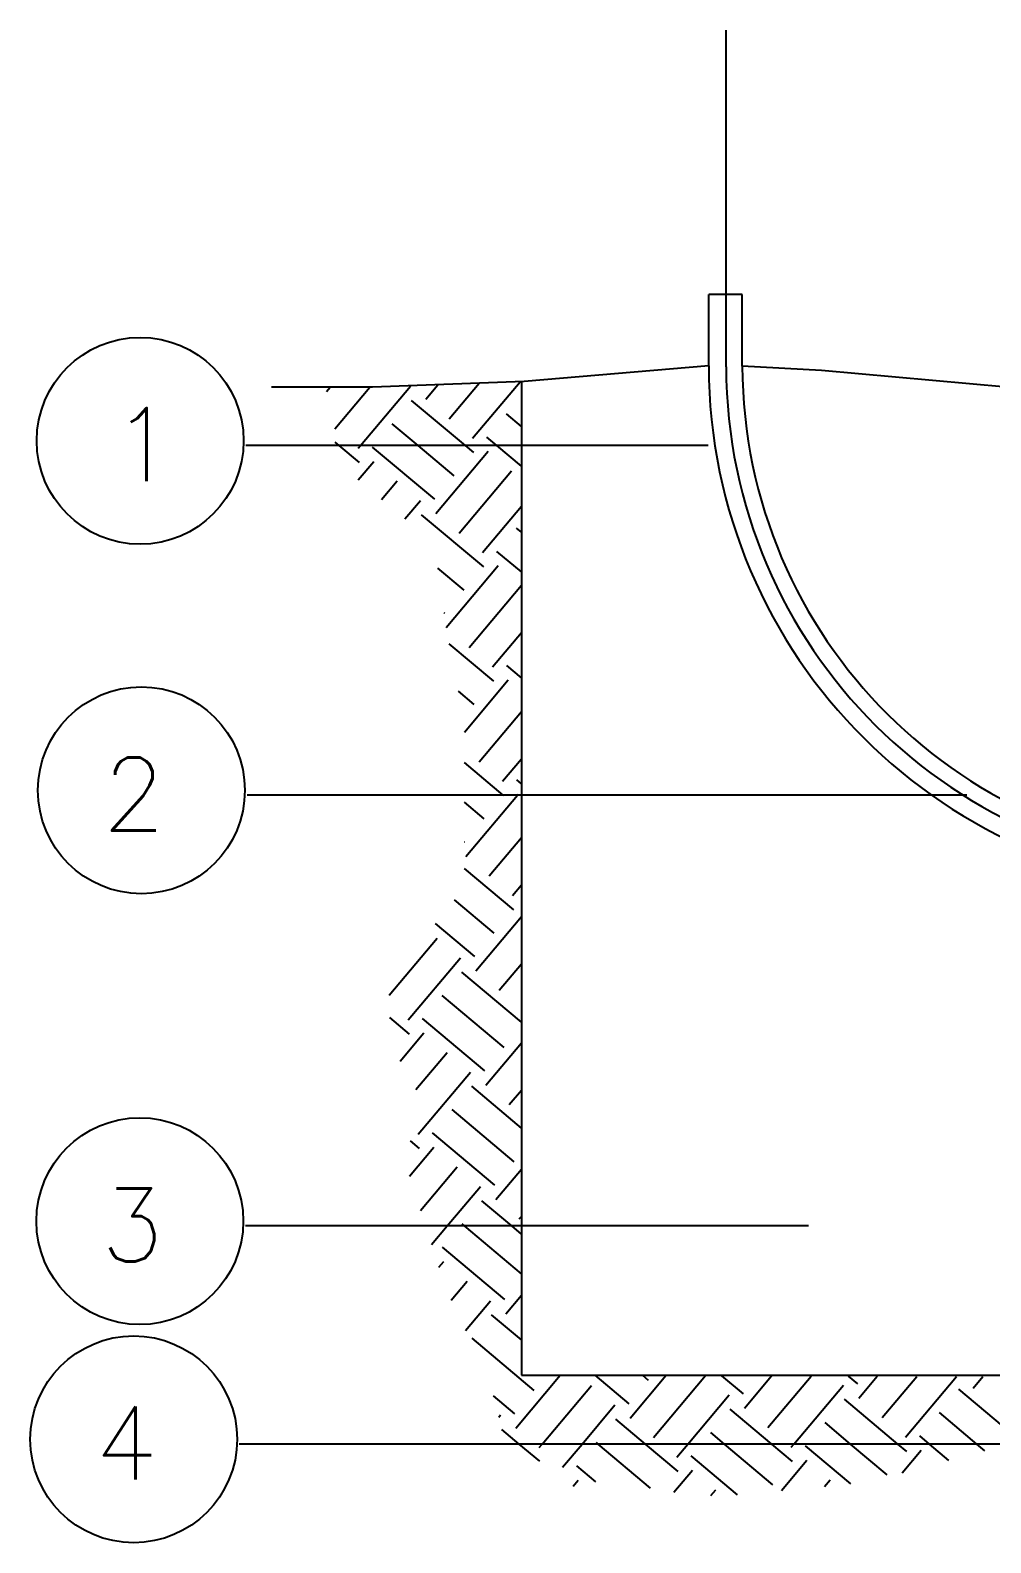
# Model space of a CAD drawing. Header units: millimetres. Extents: x 8199 to 54578, y -26210 to 18307.
# Drawn here: x 31190 to 31861, y -22732 to -21675 of the extents above; entities that cross this region are included whole.
import ezdxf

# ---------------------------------------------------------------- set-up
doc = ezdxf.new("R2010")
doc.units = ezdxf.units.MM
doc.header["$MEASUREMENT"] = 0
doc.layers.add('SEGURIDADYSALUD', color=7, linetype='Continuous')
doc.styles.add('R', font='simplex.shx')

# ---------------------------------------------------------------- blocks, each defined once
blk = doc.blocks.new('*X95')
at = {"color": 0}
for p, q in [((42.2645, 11.8161), (42.2018, 11.8687)), ((42.2607, 11.8601), (42.2678, 11.8687)), ((42.4962, 11.7033), (42.3047, 11.864)), ((42.5564, 11.7751), (42.4449, 11.8687)), ((42.5, 11.6592), (42.6607, 11.8508)), ((42.6167, 11.8469), (42.5908, 11.8687)), ((42.7635, 11.8053), (42.688, 11.8687)), ((42.2606, 11.7628), (42.3085, 11.8199)), ((42.5719, 11.599), (42.7326, 11.7905)), ((42.3324, 11.7025), (42.3803, 11.7597)), ((42.4042, 11.6423), (42.4522, 11.6994)), ((42.6475, 11.4947), (42.456, 11.6554)), ((42.6437, 11.5387), (42.7635, 11.6815)), ((42.7635, 11.6014), (42.748, 11.6144)), ((42.7635, 11.479), (42.6877, 11.5426)), ((42.5873, 11.4229), (42.5062, 11.4909)), ((42.5314, 11.3076), (42.6916, 11.4985)), ((42.6027, 11.2468), (42.7634, 11.4383)), ((42.527, 11.3511), (42.5249, 11.3529)), ((42.6745, 11.1865), (42.7635, 11.2926)), ((42.6783, 11.1425), (42.5411, 11.2577)), ((42.7635, 11.1526), (42.7185, 11.1904)), ((42.5877, 10.9859), (42.7224, 11.1463)), ((42.6181, 11.0707), (42.5695, 11.1115)), ((42.6335, 10.8946), (42.7635, 11.0495)), ((42.7073, 10.7919), (42.5879, 10.8921)), ((42.7053, 10.8343), (42.7635, 10.9037)), ((42.7635, 10.8263), (42.7493, 10.8382)), ((42.6489, 10.7185), (42.5881, 10.7695)), ((42.5925, 10.6026), (42.7513, 10.7919)), ((42.7092, 10.7903), (42.7073, 10.7919)), ((42.7513, 10.7919), (42.7532, 10.7941)), ((42.5886, 10.6466), (42.5883, 10.6469)), ((42.6643, 10.5424), (42.7635, 10.6606)), ((42.74, 10.4381), (42.5885, 10.5652)), ((42.7361, 10.4821), (42.7635, 10.5147)), ((42.6797, 10.3663), (42.5572, 10.4691)), ((42.6194, 10.2944), (42.4987, 10.3958)), ((42.6233, 10.2504), (42.7635, 10.4175)), ((42.3559, 10.1748), (42.5036, 10.3509)), ((42.4147, 10.0991), (42.5754, 10.2906)), ((42.6951, 10.1902), (42.7635, 10.2716)), ((42.7635, 10.092), (42.5793, 10.2466)), ((42.7105, 10.014), (42.519, 10.1747)), ((42.4186, 10.0551), (42.3577, 10.1061)), ((42.6503, 9.9422), (42.4587, 10.1029)), ((42.39, 9.9724), (42.4626, 10.0589)), ((42.6541, 9.8982), (42.7635, 10.0286)), ((42.4383, 9.8842), (42.5344, 9.9986)), ((42.4455, 9.7469), (42.6062, 9.9384)), ((42.7635, 9.7656), (42.6101, 9.8944)), ((42.7259, 9.8379), (42.7635, 9.8827)), ((42.7413, 9.6618), (42.5498, 9.8225)), ((42.6811, 9.59), (42.4896, 9.7507)), ((42.4183, 9.6172), (42.4934, 9.7067)), ((42.4494, 9.7028), (42.4216, 9.7261)), ((42.4525, 9.5121), (42.5652, 9.6464)), ((42.6849, 9.546), (42.7635, 9.6396)), ((42.5349, 9.4644), (42.637, 9.5862)), ((42.7335, 9.4644), (42.6409, 9.5421)), ((42.4866, 9.4069), (42.5349, 9.4644)), ((42.5877, 9.4644), (42.5806, 9.4703)), ((42.7635, 9.3169), (42.5877, 9.4644)), ((42.7635, 9.4393), (42.7335, 9.4644)), ((42.7567, 9.4857), (42.7635, 9.4938)), ((42.7119, 9.2378), (42.5204, 9.3985)), ((42.5094, 9.3368), (42.5242, 9.3545)), ((42.5472, 9.236), (42.596, 9.2942)), ((42.5906, 9.1419), (42.6679, 9.234)), ((42.7157, 9.1938), (42.7635, 9.2507)), ((42.7635, 9.1129), (42.6717, 9.1899)), ((42.803, 8.9574), (42.6115, 9.1181)), ((42.7466, 8.8416), (42.8832, 9.0044)), ((43.0949, 8.9164), (42.9905, 9.0041)), ((43.0988, 8.8724), (43.2086, 9.0033)), ((43.1552, 8.9882), (43.1369, 9.0036)), ((43.1706, 8.8121), (43.3307, 9.003)), ((43.4471, 8.9472), (43.3809, 9.0028)), ((43.451, 8.9032), (43.5341, 9.0023)), ((43.5228, 8.8429), (43.6562, 9.0019)), ((43.7993, 8.9781), (43.7713, 9.0015)), ((43.8032, 8.934), (43.8596, 9.0013)), ((43.875, 8.8738), (43.9816, 9.0009)), ((43.9468, 8.8135), (44.1037, 9.0005)), ((44.1554, 8.9648), (44.1851, 9.0002)), ((42.8276, 8.7923), (42.9791, 8.9728)), ((43.6027, 8.7923), (43.7553, 8.9742)), ((44.3029, 8.8003), (44.1114, 8.961)), ((42.7427, 8.8856), (42.6769, 8.9408)), ((42.95, 8.7923), (43.0509, 8.9126)), ((43.2763, 8.7923), (43.4031, 8.9434)), ((43.9235, 8.7923), (43.7592, 8.9302)), ((42.6933, 8.8753), (42.6987, 8.8818)), ((43.1456, 8.7923), (43.0547, 8.8685)), ((43.5345, 8.7923), (43.4069, 8.8994)), ((43.7776, 8.7923), (43.6989, 8.8584)), ((44.1665, 8.7923), (44.0511, 8.8892)), ((42.7567, 8.7923), (42.7027, 8.8376)), ((43.3887, 8.7923), (43.3467, 8.8275)), ((44.0207, 8.7923), (43.9908, 8.8174)), ((42.8199, 8.7392), (42.7567, 8.7923)), ((42.8184, 8.7813), (42.8276, 8.7923)), ((42.8902, 8.7211), (42.95, 8.7923)), ((42.9997, 8.7923), (42.9945, 8.7967)), ((43.1614, 8.6566), (42.9997, 8.7923)), ((43.2462, 8.7078), (43.1456, 8.7923)), ((43.2424, 8.7519), (43.2763, 8.7923)), ((43.5382, 8.6668), (43.3887, 8.7923)), ((43.5985, 8.7387), (43.5345, 8.7923)), ((43.5946, 8.7827), (43.6027, 8.7923)), ((43.778, 8.6696), (43.6386, 8.7865)), ((43.8904, 8.6977), (43.7776, 8.7923)), ((43.9507, 8.7695), (43.9235, 8.7923)), ((43.9361, 8.7035), (43.9947, 8.7733)), ((44.0806, 8.742), (44.0207, 8.7923)), ((44.1913, 8.7715), (44.1665, 8.7923)), ((42.993, 8.6756), (42.9342, 8.7249)), ((43.4287, 8.6363), (43.2864, 8.7557)), ((43.5642, 8.6492), (43.6425, 8.7425)), ((42.9223, 8.6621), (42.9381, 8.6809)), ((43.2334, 8.644), (43.2903, 8.7117)), ((43.6972, 8.6619), (43.7143, 8.6823)), ((43.3472, 8.6337), (43.3621, 8.6514))]:
    blk.add_line(p, q, dxfattribs=at)
blk = doc.blocks.new('*X96')
at = {"color": 0}
for p, q in [((42.1627, 12.0351), (42.1737, 12.0482)), ((42.1888, 11.9204), (42.2961, 12.0482)), ((42.2678, 11.8687), (42.4213, 12.0516)), ((42.4692, 12.0115), (42.5063, 12.0557)), ((42.541, 11.9512), (42.6327, 12.0604)), ((42.6129, 11.8909), (42.759, 12.065)), ((42.5908, 11.8687), (42.4252, 12.0076)), ((42.4449, 11.8687), (42.3649, 11.9358)), ((42.7635, 11.9277), (42.7171, 11.9666)), ((42.688, 11.8687), (42.6569, 11.8948)), ((42.2018, 11.8687), (42.1896, 11.8789))]:
    blk.add_line(p, q, dxfattribs=at)

msp = doc.modelspace()

# ---------------------------------------------------------------- linework, layer by layer
at = {"layer": 'SEGURIDADYSALUD', "color": 7}
for p, q in [((31675.74307, -21910.24246), (31675.74307, -21675.02081)), ((31663.58126, -21909.50467), (31663.58126, -21859.73395)), ((31687.09313, -21859.73395), (31663.58126, -21859.73395)), ((31687.09313, -21909.65067), (31687.09313, -21859.73395)), ((31532.76144, -21920.62392), (31532.76144, -22614.783)), ((31663.26393, -21965.20282), (31340.1437, -21965.20282)), ((31843.87569, -22209.44107), (31341.00657, -22209.44107)), ((31733.4108, -22510.52668), (31339.87417, -22510.52668)), ((31532.76144, -22614.783), (32179.77741, -22614.783)), ((32400.22163, -22662.97789), (31335.60579, -22662.97789))]:
    msp.add_line(p, q, dxfattribs=at)
for points in [[(31663.58126, -21909.50467), (31534.57463, -21920.5568), (31428.72008, -21924.47536), (31358.15037, -21924.47536)], [(32032.20268, -21908.52283), (31910.9464, -21928.39391), (31871.74102, -21924.47536), (31742.36321, -21912.71967), (31687.09313, -21909.65067)]]:
    msp.add_lwpolyline(points, dxfattribs=at)
for centre in [(31266.33313, -21961.90459), (31267.196, -22206.14285), (31266.0636, -22507.22846), (31261.79522, -22659.67966)]:
    msp.add_circle(centre, 72.27589, dxfattribs=at)
for centre, radius, start in [((32032.20268, -21908.52283), 368.62273, 180.15260927), ((32032.20268, -21908.52283), 345.11139, 180.18724488), ((32031.05941, -21909.11462), 355.31819, 180.18724488)]:
    msp.add_arc(centre, radius, start, 270, dxfattribs=at)

# ---------------------------------------------------------------- block references
at = {"layer": 'SEGURIDADYSALUD', "color": 7, "xscale": 226.817730256366, "yscale": 226.817730256366, "zscale": 226.817730256366}
for name in ['*X96', '*X95']:
    msp.add_blockref(name, (21833.24442, -24657.22779), dxfattribs=at)

# ---------------------------------------------------------------- texts
at = {"layer": 'SEGURIDADYSALUD', "color": 7, "style": 'R'}
for s, p in [('1', (31246.76902, -21990.09225)), ('2', (31239.99786, -22234.3305)), ('3', (31238.86546, -22535.41611)), ('4', (31234.59708, -22687.86732))]:
    msp.add_text(s, height=51.03399, dxfattribs=at).set_placement(p)

doc.saveas('drawing.dxf')
